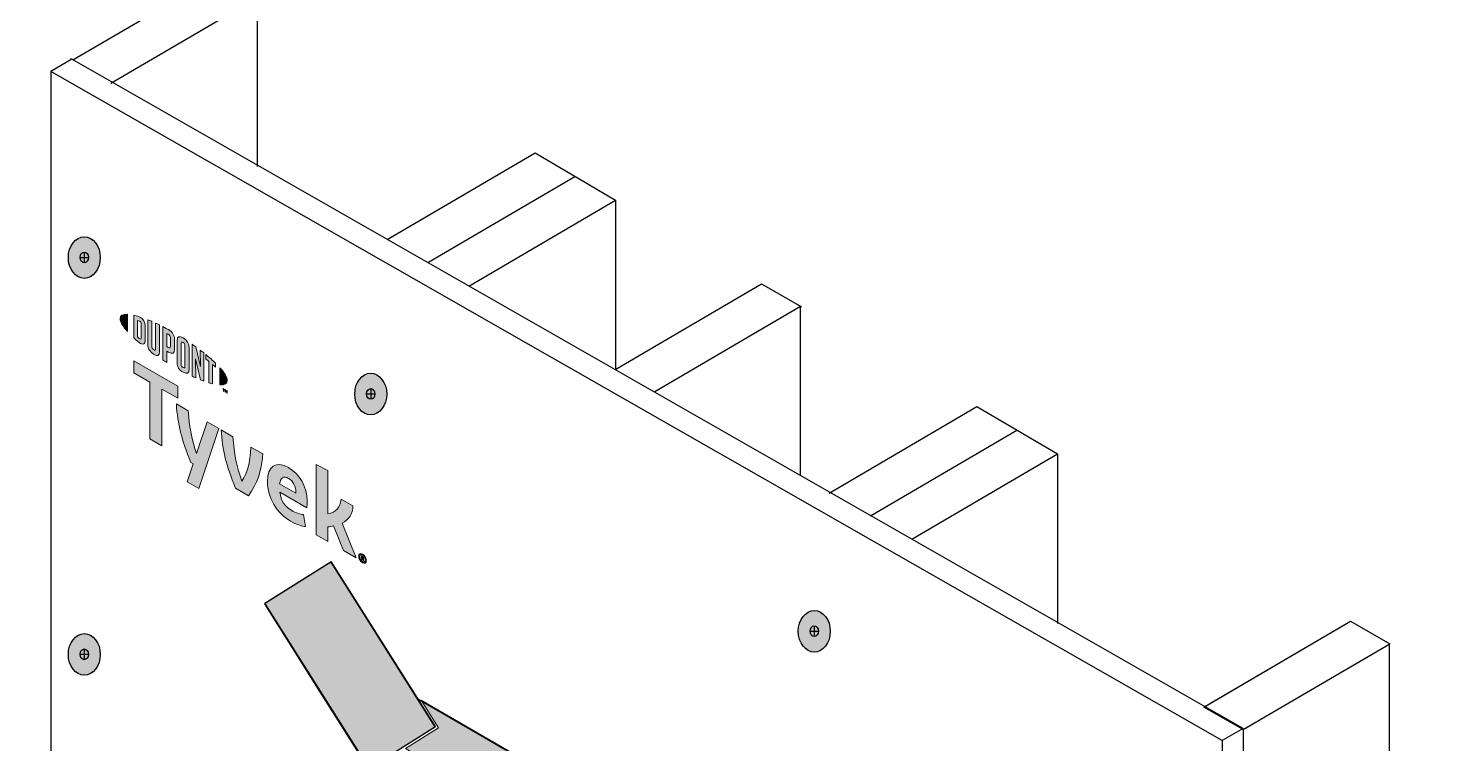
# Model space of a CAD drawing. Header units: inches. Extents: x -22 to 84, y -21 to 19.
# Drawn here: x 54.567 to 59.06, y 11.518 to 13.798 of the extents above; entities that cross this region are included whole.
import ezdxf

# ---------------------------------------------------------------- set-up
doc = ezdxf.new("R2010")
doc.units = ezdxf.units.IN
doc.header["$MEASUREMENT"] = 0
for name, color, linetype, lineweight in [('.ATI-HATCH', 7, 'Continuous', 0), ('G-ANNO-TTLB', 7, 'Continuous', 0), ('Layer 12', 7, 'Continuous', 0), ('TYVEK', 7, 'Continuous', 0), ('X-REF - TRACED', 7, 'Continuous', 0)]:
    doc.layers.add(name, color=color, linetype=linetype, lineweight=lineweight)

# ---------------------------------------------------------------- blocks, each defined once
blk = doc.blocks.new('Block_78')
at = {"layer": 'Layer 12', "color": 191, "lineweight": 25, "true_color": 0xbf7fff}
for points in [[(55.6403, 11.5673)], [(55.6403, 8.4157)]]:
    blk.add_lwpolyline(points, dxfattribs=at)
blk = doc.blocks.new('Block_238')
at = {"layer": 'X-REF - TRACED', "true_color": 0x848484, "transparency": 33554687}
h = blk.add_hatch(color=252, dxfattribs=at)
h.dxf.hatch_style = 2
edge = h.paths.add_edge_path()
edge.add_spline(control_points=[(54.8601, 12.8729), (54.8601, 12.8629), (54.8686, 12.8486), (54.8834, 12.832), (54.8834, 12.832), (54.8834, 12.8867), (54.8834, 12.8867), (54.8686, 12.8873), (54.8601, 12.8829), (54.8601, 12.8729)], knot_values=[0, 0, 0, 0, 1, 1, 1, 2, 2, 2, 3, 3, 3, 3], degree=3, periodic=0)
h = blk.add_hatch(color=252, dxfattribs=at)
h.dxf.hatch_style = 2
edge = h.paths.add_edge_path()
edge.add_spline(control_points=[(54.9279, 12.8114), (54.9279, 12.8072), (54.9257, 12.8071), (54.9231, 12.8086), (54.921, 12.8098), (54.9179, 12.8124), (54.9153, 12.8147), (54.9153, 12.8147), (54.9153, 12.8671), (54.9153, 12.8671), (54.9179, 12.8664), (54.921, 12.8654), (54.9231, 12.8642), (54.9257, 12.8627), (54.9279, 12.86), (54.9279, 12.8558), (54.9279, 12.8558), (54.9279, 12.8114), (54.9279, 12.8114)], knot_values=[0, 0, 0, 0, 1, 1, 1, 2, 2, 2, 3, 3, 3, 4, 4, 4, 5, 5, 5, 6, 6, 6, 6], degree=3, periodic=0)
edge = h.paths.add_edge_path()
edge.add_spline(control_points=[(54.9248, 12.8769), (54.9207, 12.8793), (54.9147, 12.8814), (54.9039, 12.8838), (54.9039, 12.8838), (54.9039, 12.8112), (54.9039, 12.8112), (54.9134, 12.8024), (54.9207, 12.7963), (54.9248, 12.7939), (54.9343, 12.7884), (54.9397, 12.792), (54.9397, 12.8027), (54.9397, 12.8027), (54.9397, 12.8509), (54.9397, 12.8509), (54.9397, 12.8616), (54.9343, 12.8714), (54.9248, 12.8769)], knot_values=[0, 0, 0, 0, 1, 1, 1, 2, 2, 2, 3, 3, 3, 4, 4, 4, 5, 5, 5, 6, 6, 6, 6], degree=3, periodic=0)
h = blk.add_hatch(color=252, dxfattribs=at)
h.dxf.hatch_style = 2
edge = h.paths.add_edge_path()
edge.add_spline(control_points=[(54.973, 12.7769), (54.973, 12.7727), (54.9717, 12.7708), (54.9671, 12.774), (54.9626, 12.7772), (54.9614, 12.7801), (54.9614, 12.7851), (54.9614, 12.7851), (54.9614, 12.8641), (54.9614, 12.8641), (54.9584, 12.8654), (54.9518, 12.8682), (54.9489, 12.8694), (54.9489, 12.8694), (54.9489, 12.7895), (54.9489, 12.7895), (54.9489, 12.7767), (54.9543, 12.7687), (54.9671, 12.7596), (54.9788, 12.7513), (54.986, 12.754), (54.986, 12.7681), (54.986, 12.7681), (54.986, 12.8525), (54.986, 12.8525), (54.9835, 12.8538), (54.9755, 12.8576), (54.973, 12.8588), (54.973, 12.8588), (54.973, 12.7769), (54.973, 12.7769)], knot_values=[0, 0, 0, 0, 1, 1, 1, 2, 2, 2, 3, 3, 3, 4, 4, 4, 5, 5, 5, 6, 6, 6, 7, 7, 7, 8, 8, 8, 9, 9, 9, 10, 10, 10, 10], degree=3, periodic=0)
h = blk.add_hatch(color=252, dxfattribs=at)
h.dxf.hatch_style = 2
edge = h.paths.add_edge_path()
edge.add_spline(control_points=[(55.0204, 12.7842), (55.0204, 12.7796), (55.019, 12.7781), (55.0138, 12.7811), (55.0138, 12.7811), (55.0092, 12.7837), (55.0092, 12.7837), (55.0092, 12.7837), (55.0092, 12.8257), (55.0092, 12.8257), (55.0112, 12.8246), (55.0123, 12.824), (55.0135, 12.8233), (55.0192, 12.82), (55.0204, 12.8169), (55.0204, 12.8122), (55.0204, 12.8122), (55.0204, 12.7842), (55.0204, 12.7842)], knot_values=[0, 0, 0, 0, 1, 1, 1, 2, 2, 2, 3, 3, 3, 4, 4, 4, 5, 5, 5, 6, 6, 6, 6], degree=3, periodic=0)
edge = h.paths.add_edge_path()
edge.add_spline(control_points=[(55.0143, 12.8377), (55.012, 12.839), (55.0038, 12.8435), (54.9962, 12.8474), (54.9962, 12.8474), (54.9962, 12.7411), (54.9962, 12.7411), (54.9987, 12.7394), (55.0055, 12.7351), (55.0092, 12.7329), (55.0092, 12.7329), (55.0092, 12.769), (55.0092, 12.769), (55.0092, 12.769), (55.0143, 12.766), (55.0143, 12.766), (55.0279, 12.7582), (55.0336, 12.7619), (55.0336, 12.7754), (55.0336, 12.7754), (55.0336, 12.8068), (55.0336, 12.8068), (55.0336, 12.82), (55.0272, 12.8303), (55.0143, 12.8377)], knot_values=[0, 0, 0, 0, 1, 1, 1, 2, 2, 2, 3, 3, 3, 4, 4, 4, 5, 5, 5, 6, 6, 6, 7, 7, 7, 8, 8, 8, 8], degree=3, periodic=0)
h = blk.add_hatch(color=252, dxfattribs=at)
h.dxf.hatch_style = 2
edge = h.paths.add_edge_path()
edge.add_spline(control_points=[(55.067, 12.7202), (55.067, 12.716), (55.0658, 12.7145), (55.0611, 12.717), (55.0564, 12.7196), (55.0551, 12.7227), (55.0551, 12.727), (55.0551, 12.727), (55.0551, 12.7933), (55.0551, 12.7933), (55.0551, 12.7977), (55.0564, 12.7993), (55.0611, 12.7964), (55.0658, 12.7936), (55.067, 12.7906), (55.067, 12.7864), (55.067, 12.7864), (55.067, 12.7202), (55.067, 12.7202)], knot_values=[0, 0, 0, 0, 1, 1, 1, 2, 2, 2, 3, 3, 3, 4, 4, 4, 5, 5, 5, 6, 6, 6, 6], degree=3, periodic=0)
edge = h.paths.add_edge_path()
edge.add_spline(control_points=[(55.0611, 12.8113), (55.0491, 12.8189), (55.0419, 12.817), (55.0419, 12.803), (55.0419, 12.803), (55.0419, 12.7334), (55.0419, 12.7334), (55.0419, 12.7186), (55.0484, 12.7088), (55.0611, 12.7021), (55.0736, 12.6955), (55.0801, 12.6972), (55.0801, 12.7129), (55.0801, 12.7129), (55.0801, 12.7793), (55.0801, 12.7793), (55.0801, 12.7942), (55.0742, 12.803), (55.0611, 12.8113)], knot_values=[0, 0, 0, 0, 1, 1, 1, 2, 2, 2, 3, 3, 3, 4, 4, 4, 5, 5, 5, 6, 6, 6, 6], degree=3, periodic=0)
h = blk.add_hatch(color=252, dxfattribs=at)
h.dxf.hatch_style = 2
edge = h.paths.add_edge_path()
edge.add_spline(control_points=[(55.1163, 12.7202), (55.1163, 12.7202), (55.1018, 12.7826), (55.1018, 12.7826), (55.0979, 12.7855), (55.0932, 12.7888), (55.0895, 12.7913), (55.0895, 12.7913), (55.0895, 12.6893), (55.0895, 12.6893), (55.0921, 12.6881), (55.0986, 12.6852), (55.102, 12.6837), (55.102, 12.6837), (55.101, 12.7444), (55.101, 12.7444), (55.101, 12.7444), (55.1163, 12.6778), (55.1163, 12.6778), (55.1195, 12.6765), (55.1243, 12.6747), (55.1274, 12.6736), (55.1274, 12.6736), (55.1274, 12.7633), (55.1274, 12.7633), (55.1242, 12.7659), (55.1182, 12.7704), (55.1154, 12.7726), (55.1154, 12.7726), (55.1163, 12.7202), (55.1163, 12.7202)], knot_values=[0, 0, 0, 0, 1, 1, 1, 2, 2, 2, 3, 3, 3, 4, 4, 4, 5, 5, 5, 6, 6, 6, 7, 7, 7, 8, 8, 8, 9, 9, 9, 10, 10, 10, 10], degree=3, periodic=0)
h = blk.add_hatch(color=252, dxfattribs=at)
h.dxf.hatch_style = 2
edge = h.paths.add_edge_path()
edge.add_spline(control_points=[(55.1339, 12.7439), (55.1371, 12.7413), (55.1403, 12.7388), (55.1434, 12.7362), (55.1434, 12.7362), (55.1434, 12.6684), (55.1434, 12.6684), (55.1462, 12.6675), (55.1515, 12.666), (55.155, 12.6652), (55.155, 12.6652), (55.155, 12.7263), (55.155, 12.7263), (55.1584, 12.7233), (55.1616, 12.7205), (55.1645, 12.7178), (55.1645, 12.7178), (55.1645, 12.7309), (55.1645, 12.7309), (55.1553, 12.7399), (55.1454, 12.7486), (55.1339, 12.758), (55.1339, 12.758), (55.1339, 12.7439), (55.1339, 12.7439)], knot_values=[0, 0, 0, 0, 1, 1, 1, 2, 2, 2, 3, 3, 3, 4, 4, 4, 5, 5, 5, 6, 6, 6, 7, 7, 7, 8, 8, 8, 8], degree=3, periodic=0)
h = blk.add_hatch(color=252, dxfattribs=at)
h.dxf.hatch_style = 2
edge = h.paths.add_edge_path()
edge.add_spline(control_points=[(55.2018, 12.6756), (55.2018, 12.6656), (55.1933, 12.6611), (55.1785, 12.6616), (55.1785, 12.6616), (55.1785, 12.7164), (55.1785, 12.7164), (55.1933, 12.6998), (55.2018, 12.6856), (55.2018, 12.6756)], knot_values=[0, 0, 0, 0, 1, 1, 1, 2, 2, 2, 3, 3, 3, 3], degree=3, periodic=0)
h = blk.add_hatch(color=252, dxfattribs=at)
h.dxf.hatch_style = 2
edge = h.paths.add_edge_path()
edge.add_spline(control_points=[(55.1949, 12.6467), (55.1949, 12.6467), (55.1963, 12.6458), (55.1963, 12.6458), (55.1963, 12.6458), (55.1984, 12.6409), (55.1984, 12.6409), (55.1984, 12.6409), (55.2005, 12.6434), (55.2005, 12.6434), (55.2005, 12.6434), (55.2018, 12.6427), (55.2018, 12.6427), (55.2018, 12.6427), (55.2018, 12.6348), (55.2018, 12.6348), (55.2018, 12.6348), (55.2006, 12.6355), (55.2006, 12.6355), (55.2006, 12.6355), (55.2006, 12.6411), (55.2006, 12.6411), (55.2006, 12.6411), (55.1984, 12.6386), (55.1984, 12.6386), (55.1984, 12.6386), (55.1983, 12.6386), (55.1983, 12.6386), (55.1983, 12.6386), (55.1962, 12.6436), (55.1962, 12.6436), (55.1962, 12.6436), (55.1962, 12.638), (55.1962, 12.638), (55.1962, 12.638), (55.1949, 12.6388), (55.1949, 12.6388), (55.1949, 12.6388), (55.1949, 12.6467), (55.1949, 12.6467)], knot_values=[0, 0, 0, 0, 1, 1, 1, 2, 2, 2, 3, 3, 3, 4, 4, 4, 5, 5, 5, 6, 6, 6, 7, 7, 7, 8, 8, 8, 9, 9, 9, 10, 10, 10, 11, 11, 11, 12, 12, 12, 13, 13, 13, 13], degree=3, periodic=0)
edge = h.paths.add_edge_path()
edge.add_spline(control_points=[(55.19, 12.6481), (55.19, 12.6481), (55.1879, 12.6493), (55.1879, 12.6493), (55.1879, 12.6493), (55.1879, 12.6507), (55.1879, 12.6507), (55.1879, 12.6507), (55.1934, 12.6475), (55.1934, 12.6475), (55.1934, 12.6475), (55.1934, 12.6461), (55.1934, 12.6461), (55.1934, 12.6461), (55.1913, 12.6473), (55.1913, 12.6473), (55.1913, 12.6473), (55.1913, 12.6408), (55.1913, 12.6408), (55.1913, 12.6408), (55.19, 12.6416), (55.19, 12.6416), (55.19, 12.6416), (55.19, 12.6481), (55.19, 12.6481)], knot_values=[0, 0, 0, 0, 1, 1, 1, 2, 2, 2, 3, 3, 3, 4, 4, 4, 5, 5, 5, 6, 6, 6, 7, 7, 7, 8, 8, 8, 8], degree=3, periodic=0)
at = {"layer": 'X-REF - TRACED'}
for points, knots in [([(54.8601, 12.8729), (54.8601, 12.8629), (54.8686, 12.8486), (54.8834, 12.832), (54.8834, 12.832), (54.8834, 12.8867), (54.8834, 12.8867), (54.8686, 12.8873), (54.8601, 12.8829), (54.8601, 12.8729)], [0, 0, 0, 0, 1, 1, 1, 2, 2, 2, 3, 3, 3, 3]), ([(54.9248, 12.8769), (54.9207, 12.8793), (54.9147, 12.8814), (54.9039, 12.8838), (54.9039, 12.8838), (54.9039, 12.8112), (54.9039, 12.8112), (54.9134, 12.8024), (54.9207, 12.7963), (54.9248, 12.7939), (54.9343, 12.7884), (54.9397, 12.792), (54.9397, 12.8027), (54.9397, 12.8027), (54.9397, 12.8509), (54.9397, 12.8509), (54.9397, 12.8616), (54.9343, 12.8714), (54.9248, 12.8769)], [0, 0, 0, 0, 1, 1, 1, 2, 2, 2, 3, 3, 3, 4, 4, 4, 5, 5, 5, 6, 6, 6, 6]), ([(54.9279, 12.8114), (54.9279, 12.8072), (54.9257, 12.8071), (54.9231, 12.8086), (54.921, 12.8098), (54.9179, 12.8124), (54.9153, 12.8147), (54.9153, 12.8147), (54.9153, 12.8671), (54.9153, 12.8671), (54.9179, 12.8664), (54.921, 12.8654), (54.9231, 12.8642), (54.9257, 12.8627), (54.9279, 12.86), (54.9279, 12.8558), (54.9279, 12.8558), (54.9279, 12.8114), (54.9279, 12.8114)], [0, 0, 0, 0, 1, 1, 1, 2, 2, 2, 3, 3, 3, 4, 4, 4, 5, 5, 5, 6, 6, 6, 6]), ([(54.973, 12.7769), (54.973, 12.7727), (54.9717, 12.7708), (54.9671, 12.774), (54.9626, 12.7772), (54.9614, 12.7801), (54.9614, 12.7851), (54.9614, 12.7851), (54.9614, 12.8641), (54.9614, 12.8641), (54.9584, 12.8654), (54.9518, 12.8682), (54.9489, 12.8694), (54.9489, 12.8694), (54.9489, 12.7895), (54.9489, 12.7895), (54.9489, 12.7767), (54.9543, 12.7687), (54.9671, 12.7596), (54.9788, 12.7513), (54.986, 12.754), (54.986, 12.7681), (54.986, 12.7681), (54.986, 12.8525), (54.986, 12.8525), (54.9835, 12.8538), (54.9755, 12.8576), (54.973, 12.8588), (54.973, 12.8588), (54.973, 12.7769), (54.973, 12.7769)], [0, 0, 0, 0, 1, 1, 1, 2, 2, 2, 3, 3, 3, 4, 4, 4, 5, 5, 5, 6, 6, 6, 7, 7, 7, 8, 8, 8, 9, 9, 9, 10, 10, 10, 10]), ([(55.0143, 12.8377), (55.012, 12.839), (55.0038, 12.8435), (54.9962, 12.8474), (54.9962, 12.8474), (54.9962, 12.7411), (54.9962, 12.7411), (54.9987, 12.7394), (55.0055, 12.7351), (55.0092, 12.7329), (55.0092, 12.7329), (55.0092, 12.769), (55.0092, 12.769), (55.0092, 12.769), (55.0143, 12.766), (55.0143, 12.766), (55.0279, 12.7582), (55.0336, 12.7619), (55.0336, 12.7754), (55.0336, 12.7754), (55.0336, 12.8068), (55.0336, 12.8068), (55.0336, 12.82), (55.0272, 12.8303), (55.0143, 12.8377)], [0, 0, 0, 0, 1, 1, 1, 2, 2, 2, 3, 3, 3, 4, 4, 4, 5, 5, 5, 6, 6, 6, 7, 7, 7, 8, 8, 8, 8]), ([(55.0204, 12.7842), (55.0204, 12.7796), (55.019, 12.7781), (55.0138, 12.7811), (55.0138, 12.7811), (55.0092, 12.7837), (55.0092, 12.7837), (55.0092, 12.7837), (55.0092, 12.8257), (55.0092, 12.8257), (55.0112, 12.8246), (55.0123, 12.824), (55.0135, 12.8233), (55.0192, 12.82), (55.0204, 12.8169), (55.0204, 12.8122), (55.0204, 12.8122), (55.0204, 12.7842), (55.0204, 12.7842)], [0, 0, 0, 0, 1, 1, 1, 2, 2, 2, 3, 3, 3, 4, 4, 4, 5, 5, 5, 6, 6, 6, 6]), ([(55.0611, 12.8113), (55.0491, 12.8189), (55.0419, 12.817), (55.0419, 12.803), (55.0419, 12.803), (55.0419, 12.7334), (55.0419, 12.7334), (55.0419, 12.7186), (55.0484, 12.7088), (55.0611, 12.7021), (55.0736, 12.6955), (55.0801, 12.6972), (55.0801, 12.7129), (55.0801, 12.7129), (55.0801, 12.7793), (55.0801, 12.7793), (55.0801, 12.7942), (55.0742, 12.803), (55.0611, 12.8113)], [0, 0, 0, 0, 1, 1, 1, 2, 2, 2, 3, 3, 3, 4, 4, 4, 5, 5, 5, 6, 6, 6, 6]), ([(55.067, 12.7202), (55.067, 12.716), (55.0658, 12.7145), (55.0611, 12.717), (55.0564, 12.7196), (55.0551, 12.7227), (55.0551, 12.727), (55.0551, 12.727), (55.0551, 12.7933), (55.0551, 12.7933), (55.0551, 12.7977), (55.0564, 12.7993), (55.0611, 12.7964), (55.0658, 12.7936), (55.067, 12.7906), (55.067, 12.7864), (55.067, 12.7864), (55.067, 12.7202), (55.067, 12.7202)], [0, 0, 0, 0, 1, 1, 1, 2, 2, 2, 3, 3, 3, 4, 4, 4, 5, 5, 5, 6, 6, 6, 6]), ([(55.1163, 12.7202), (55.1163, 12.7202), (55.1018, 12.7826), (55.1018, 12.7826), (55.0979, 12.7855), (55.0932, 12.7888), (55.0895, 12.7913), (55.0895, 12.7913), (55.0895, 12.6893), (55.0895, 12.6893), (55.0921, 12.6881), (55.0986, 12.6852), (55.102, 12.6837), (55.102, 12.6837), (55.101, 12.7444), (55.101, 12.7444), (55.101, 12.7444), (55.1163, 12.6778), (55.1163, 12.6778), (55.1195, 12.6765), (55.1243, 12.6747), (55.1274, 12.6736), (55.1274, 12.6736), (55.1274, 12.7633), (55.1274, 12.7633), (55.1242, 12.7659), (55.1182, 12.7704), (55.1154, 12.7726), (55.1154, 12.7726), (55.1163, 12.7202), (55.1163, 12.7202)], [0, 0, 0, 0, 1, 1, 1, 2, 2, 2, 3, 3, 3, 4, 4, 4, 5, 5, 5, 6, 6, 6, 7, 7, 7, 8, 8, 8, 9, 9, 9, 10, 10, 10, 10]), ([(55.1339, 12.7439), (55.1371, 12.7413), (55.1403, 12.7388), (55.1434, 12.7362), (55.1434, 12.7362), (55.1434, 12.6684), (55.1434, 12.6684), (55.1462, 12.6675), (55.1515, 12.666), (55.155, 12.6652), (55.155, 12.6652), (55.155, 12.7263), (55.155, 12.7263), (55.1584, 12.7233), (55.1616, 12.7205), (55.1645, 12.7178), (55.1645, 12.7178), (55.1645, 12.7309), (55.1645, 12.7309), (55.1553, 12.7399), (55.1454, 12.7486), (55.1339, 12.758), (55.1339, 12.758), (55.1339, 12.7439), (55.1339, 12.7439)], [0, 0, 0, 0, 1, 1, 1, 2, 2, 2, 3, 3, 3, 4, 4, 4, 5, 5, 5, 6, 6, 6, 7, 7, 7, 8, 8, 8, 8]), ([(55.2018, 12.6756), (55.2018, 12.6656), (55.1933, 12.6611), (55.1785, 12.6616), (55.1785, 12.6616), (55.1785, 12.7164), (55.1785, 12.7164), (55.1933, 12.6998), (55.2018, 12.6856), (55.2018, 12.6756)], [0, 0, 0, 0, 1, 1, 1, 2, 2, 2, 3, 3, 3, 3]), ([(55.19, 12.6481), (55.19, 12.6481), (55.1879, 12.6493), (55.1879, 12.6493), (55.1879, 12.6493), (55.1879, 12.6507), (55.1879, 12.6507), (55.1879, 12.6507), (55.1934, 12.6475), (55.1934, 12.6475), (55.1934, 12.6475), (55.1934, 12.6461), (55.1934, 12.6461), (55.1934, 12.6461), (55.1913, 12.6473), (55.1913, 12.6473), (55.1913, 12.6473), (55.1913, 12.6408), (55.1913, 12.6408), (55.1913, 12.6408), (55.19, 12.6416), (55.19, 12.6416), (55.19, 12.6416), (55.19, 12.6481), (55.19, 12.6481)], [0, 0, 0, 0, 1, 1, 1, 2, 2, 2, 3, 3, 3, 4, 4, 4, 5, 5, 5, 6, 6, 6, 7, 7, 7, 8, 8, 8, 8]), ([(55.1949, 12.6467), (55.1949, 12.6467), (55.1963, 12.6458), (55.1963, 12.6458), (55.1963, 12.6458), (55.1984, 12.6409), (55.1984, 12.6409), (55.1984, 12.6409), (55.2005, 12.6434), (55.2005, 12.6434), (55.2005, 12.6434), (55.2018, 12.6427), (55.2018, 12.6427), (55.2018, 12.6427), (55.2018, 12.6348), (55.2018, 12.6348), (55.2018, 12.6348), (55.2006, 12.6355), (55.2006, 12.6355), (55.2006, 12.6355), (55.2006, 12.6411), (55.2006, 12.6411), (55.2006, 12.6411), (55.1984, 12.6386), (55.1984, 12.6386), (55.1984, 12.6386), (55.1983, 12.6386), (55.1983, 12.6386), (55.1983, 12.6386), (55.1962, 12.6436), (55.1962, 12.6436), (55.1962, 12.6436), (55.1962, 12.638), (55.1962, 12.638), (55.1962, 12.638), (55.1949, 12.6388), (55.1949, 12.6388), (55.1949, 12.6388), (55.1949, 12.6467), (55.1949, 12.6467)], [0, 0, 0, 0, 1, 1, 1, 2, 2, 2, 3, 3, 3, 4, 4, 4, 5, 5, 5, 6, 6, 6, 7, 7, 7, 8, 8, 8, 9, 9, 9, 10, 10, 10, 11, 11, 11, 12, 12, 12, 13, 13, 13, 13])]:
    blk.add_open_spline(points, degree=3, knots=knots, dxfattribs=at)
blk = doc.blocks.new('Block_242')
at = {"layer": 'X-REF - TRACED', "true_color": 0x848484, "transparency": 33554687}
h = blk.add_hatch(color=252, dxfattribs=at)
h.dxf.hatch_style = 2
h.paths.add_polyline_path([(55.0442, 12.6572), (54.9039, 12.7382), (54.9039, 12.7001), (54.9546, 12.6708), (54.9546, 12.4903), (54.9935, 12.4678), (54.9935, 12.6483), (55.0442, 12.6191)])
h = blk.add_hatch(color=252, dxfattribs=at)
h.dxf.hatch_style = 2
edge = h.paths.add_edge_path()
edge.add_spline(control_points=[(55.2774, 12.4635), (55.2749, 12.4115), (55.2646, 12.3813), (55.2485, 12.3553), (55.233, 12.3995), (55.2229, 12.4416), (55.2199, 12.4967), (55.2199, 12.4967), (55.1821, 12.5186), (55.1821, 12.5186), (55.1861, 12.4534), (55.1984, 12.4061), (55.2278, 12.3326), (55.2278, 12.3326), (55.2695, 12.3085), (55.2695, 12.3085), (55.2978, 12.3487), (55.3095, 12.3822), (55.315, 12.4418), (55.315, 12.4418), (55.2774, 12.4635), (55.2774, 12.4635)], knot_values=[0, 0, 0, 0, 1, 1, 1, 2, 2, 2, 3, 3, 3, 4, 4, 4, 5, 5, 5, 6, 6, 6, 7, 7, 7, 7], degree=3, periodic=0)
h = blk.add_hatch(color=252, dxfattribs=at)
h.dxf.hatch_style = 2
edge = h.paths.add_edge_path()
edge.add_spline(control_points=[(55.3686, 12.3462), (55.3686, 12.3462), (55.4204, 12.3163), (55.4204, 12.3163), (55.4204, 12.3163), (55.4204, 12.3201), (55.4204, 12.3201), (55.4204, 12.3375), (55.4122, 12.3551), (55.3972, 12.3637), (55.3814, 12.3728), (55.3711, 12.366), (55.3686, 12.3462)], knot_values=[0, 0, 0, 0, 1, 1, 1, 2, 2, 2, 3, 3, 3, 4, 4, 4, 4], degree=3, periodic=0)
edge = h.paths.add_edge_path()
edge.add_spline(control_points=[(55.4512, 12.2105), (55.4392, 12.2111), (55.4215, 12.217), (55.4035, 12.2274), (55.3597, 12.2527), (55.3297, 12.3019), (55.3297, 12.3537), (55.3297, 12.4033), (55.3572, 12.4212), (55.3972, 12.3981), (55.4329, 12.3775), (55.4564, 12.3349), (55.4564, 12.293), (55.4564, 12.2837), (55.4558, 12.2759), (55.4553, 12.2699), (55.4553, 12.2699), (55.3692, 12.3196), (55.3692, 12.3196), (55.3727, 12.2926), (55.3855, 12.274), (55.4073, 12.2614), (55.4207, 12.2537), (55.4335, 12.2497), (55.4452, 12.2486), (55.4452, 12.2486), (55.4512, 12.2105), (55.4512, 12.2105)], knot_values=[0, 0, 0, 0, 1, 1, 1, 2, 2, 2, 3, 3, 3, 4, 4, 4, 5, 5, 5, 6, 6, 6, 7, 7, 7, 8, 8, 8, 9, 9, 9, 9], degree=3, periodic=0)
h = blk.add_hatch(color=252, dxfattribs=at)
h.dxf.hatch_style = 2
edge = h.paths.add_edge_path()
edge.add_spline(control_points=[(55.5678, 12.2215), (55.5678, 12.2215), (55.613, 12.1102), (55.613, 12.1102), (55.613, 12.1102), (55.5721, 12.1338), (55.5721, 12.1338), (55.5721, 12.1338), (55.5408, 12.2128), (55.5408, 12.2128), (55.5351, 12.2114), (55.5291, 12.2101), (55.5226, 12.2092), (55.5226, 12.2092), (55.5226, 12.1624), (55.5226, 12.1624), (55.5226, 12.1624), (55.485, 12.1841), (55.485, 12.1841), (55.485, 12.1841), (55.485, 12.408), (55.485, 12.408), (55.485, 12.408), (55.5226, 12.3885), (55.5226, 12.3885), (55.5226, 12.3885), (55.5226, 12.2508), (55.5226, 12.2508), (55.5482, 12.255), (55.5607, 12.2697), (55.5651, 12.2974), (55.5651, 12.2974), (55.6024, 12.2759), (55.6024, 12.2759), (55.6016, 12.2495), (55.5896, 12.2324), (55.5678, 12.2215)], knot_values=[0, 0, 0, 0, 1, 1, 1, 2, 2, 2, 3, 3, 3, 4, 4, 4, 5, 5, 5, 6, 6, 6, 7, 7, 7, 8, 8, 8, 9, 9, 9, 10, 10, 10, 11, 11, 11, 12, 12, 12, 12], degree=3, periodic=0)
at = {"layer": 'X-REF - TRACED'}
blk.add_lwpolyline([(55.0442, 12.6572), (54.9039, 12.7382), (54.9039, 12.7001), (54.9546, 12.6708), (54.9546, 12.4903), (54.9935, 12.4678), (54.9935, 12.6483), (55.0442, 12.6191)], close=True, dxfattribs=at)
for points, knots in [([(55.2774, 12.4635), (55.2749, 12.4115), (55.2646, 12.3813), (55.2485, 12.3553), (55.233, 12.3995), (55.2229, 12.4416), (55.2199, 12.4967), (55.2199, 12.4967), (55.1821, 12.5186), (55.1821, 12.5186), (55.1861, 12.4534), (55.1984, 12.4061), (55.2278, 12.3326), (55.2278, 12.3326), (55.2695, 12.3085), (55.2695, 12.3085), (55.2978, 12.3487), (55.3095, 12.3822), (55.315, 12.4418), (55.315, 12.4418), (55.2774, 12.4635), (55.2774, 12.4635)], [0, 0, 0, 0, 1, 1, 1, 2, 2, 2, 3, 3, 3, 4, 4, 4, 5, 5, 5, 6, 6, 6, 7, 7, 7, 7]), ([(55.4512, 12.2105), (55.4392, 12.2111), (55.4215, 12.217), (55.4035, 12.2274), (55.3597, 12.2527), (55.3297, 12.3019), (55.3297, 12.3537), (55.3297, 12.4033), (55.3572, 12.4212), (55.3972, 12.3981), (55.4329, 12.3775), (55.4564, 12.3349), (55.4564, 12.293), (55.4564, 12.2837), (55.4558, 12.2759), (55.4553, 12.2699), (55.4553, 12.2699), (55.3692, 12.3196), (55.3692, 12.3196), (55.3727, 12.2926), (55.3855, 12.274), (55.4073, 12.2614), (55.4207, 12.2537), (55.4335, 12.2497), (55.4452, 12.2486), (55.4452, 12.2486), (55.4512, 12.2105), (55.4512, 12.2105)], [0, 0, 0, 0, 1, 1, 1, 2, 2, 2, 3, 3, 3, 4, 4, 4, 5, 5, 5, 6, 6, 6, 7, 7, 7, 8, 8, 8, 9, 9, 9, 9]), ([(55.5678, 12.2215), (55.5678, 12.2215), (55.613, 12.1102), (55.613, 12.1102), (55.613, 12.1102), (55.5721, 12.1338), (55.5721, 12.1338), (55.5721, 12.1338), (55.5408, 12.2128), (55.5408, 12.2128), (55.5351, 12.2114), (55.5291, 12.2101), (55.5226, 12.2092), (55.5226, 12.2092), (55.5226, 12.1624), (55.5226, 12.1624), (55.5226, 12.1624), (55.485, 12.1841), (55.485, 12.1841), (55.485, 12.1841), (55.485, 12.408), (55.485, 12.408), (55.485, 12.408), (55.5226, 12.3885), (55.5226, 12.3885), (55.5226, 12.3885), (55.5226, 12.2508), (55.5226, 12.2508), (55.5482, 12.255), (55.5607, 12.2697), (55.5651, 12.2974), (55.5651, 12.2974), (55.6024, 12.2759), (55.6024, 12.2759), (55.6016, 12.2495), (55.5896, 12.2324), (55.5678, 12.2215)], [0, 0, 0, 0, 1, 1, 1, 2, 2, 2, 3, 3, 3, 4, 4, 4, 5, 5, 5, 6, 6, 6, 7, 7, 7, 8, 8, 8, 9, 9, 9, 10, 10, 10, 11, 11, 11, 12, 12, 12, 12]), ([(55.3686, 12.3462), (55.3686, 12.3462), (55.4204, 12.3163), (55.4204, 12.3163), (55.4204, 12.3163), (55.4204, 12.3201), (55.4204, 12.3201), (55.4204, 12.3375), (55.4122, 12.3551), (55.3972, 12.3637), (55.3814, 12.3728), (55.3711, 12.366), (55.3686, 12.3462)], [0, 0, 0, 0, 1, 1, 1, 2, 2, 2, 3, 3, 3, 4, 4, 4, 4])]:
    blk.add_open_spline(points, degree=3, knots=knots, dxfattribs=at)
blk = doc.blocks.new('Block_241')
at = {"layer": 'X-REF - TRACED', "true_color": 0x848484, "transparency": 33554687}
h = blk.add_hatch(color=252, dxfattribs=at)
h.dxf.hatch_style = 2
edge = h.paths.add_edge_path()
edge.add_spline(control_points=[(55.1378, 12.5441), (55.1378, 12.5441), (55.104, 12.4435), (55.104, 12.4435), (55.0897, 12.4856), (55.0804, 12.5263), (55.0775, 12.5789), (55.0775, 12.5789), (55.0396, 12.6008), (55.0396, 12.6008), (55.0437, 12.5357), (55.056, 12.4883), (55.0854, 12.4148), (55.0854, 12.4148), (55.093, 12.4104), (55.093, 12.4104), (55.093, 12.4104), (55.0737, 12.3529), (55.0737, 12.3529), (55.0737, 12.3529), (55.1113, 12.3312), (55.1113, 12.3312), (55.1113, 12.3312), (55.1754, 12.5224), (55.1754, 12.5224), (55.1754, 12.5224), (55.1378, 12.5441), (55.1378, 12.5441)], knot_values=[0, 0, 0, 0, 1, 1, 1, 2, 2, 2, 3, 3, 3, 4, 4, 4, 5, 5, 5, 6, 6, 6, 7, 7, 7, 8, 8, 8, 9, 9, 9, 9], degree=3, periodic=0)
at = {"layer": 'X-REF - TRACED'}
blk.add_open_spline([(55.1378, 12.5441), (55.1378, 12.5441), (55.104, 12.4435), (55.104, 12.4435), (55.0897, 12.4856), (55.0804, 12.5263), (55.0775, 12.5789), (55.0775, 12.5789), (55.0396, 12.6008), (55.0396, 12.6008), (55.0437, 12.5357), (55.056, 12.4883), (55.0854, 12.4148), (55.0854, 12.4148), (55.093, 12.4104), (55.093, 12.4104), (55.093, 12.4104), (55.0737, 12.3529), (55.0737, 12.3529), (55.0737, 12.3529), (55.1113, 12.3312), (55.1113, 12.3312), (55.1113, 12.3312), (55.1754, 12.5224), (55.1754, 12.5224), (55.1754, 12.5224), (55.1378, 12.5441), (55.1378, 12.5441)], degree=3, knots=[0, 0, 0, 0, 1, 1, 1, 2, 2, 2, 3, 3, 3, 4, 4, 4, 5, 5, 5, 6, 6, 6, 7, 7, 7, 8, 8, 8, 9, 9, 9, 9], dxfattribs=at)
blk.add_blockref('Block_242', (0, 0), dxfattribs=at)
blk = doc.blocks.new('Block_243')
at = {"layer": 'X-REF - TRACED', "true_color": 0x848484, "transparency": 33554687}
h = blk.add_hatch(color=252, dxfattribs=at)
h.dxf.hatch_style = 2
edge = h.paths.add_edge_path()
edge.add_spline(control_points=[(55.631, 12.1145), (55.631, 12.1145), (55.631, 12.1104), (55.631, 12.1104), (55.631, 12.1104), (55.6326, 12.1095), (55.6326, 12.1095), (55.6341, 12.1086), (55.6349, 12.1086), (55.6349, 12.1102), (55.6349, 12.1117), (55.6341, 12.1127), (55.6326, 12.1136), (55.6326, 12.1136), (55.631, 12.1145), (55.631, 12.1145)], knot_values=[0, 0, 0, 0, 1, 1, 1, 2, 2, 2, 3, 3, 3, 4, 4, 4, 5, 5, 5, 5], degree=3, periodic=0)
edge = h.paths.add_edge_path()
edge.add_spline(control_points=[(55.6284, 12.1186), (55.6284, 12.1186), (55.6326, 12.1162), (55.6326, 12.1162), (55.6359, 12.1143), (55.6375, 12.1116), (55.6375, 12.1087), (55.6375, 12.1067), (55.6367, 12.1058), (55.6351, 12.106), (55.6359, 12.1037), (55.637, 12.1014), (55.6383, 12.0987), (55.6383, 12.0987), (55.6352, 12.1006), (55.6352, 12.1006), (55.634, 12.1029), (55.6331, 12.105), (55.6324, 12.107), (55.6324, 12.107), (55.631, 12.1079), (55.631, 12.1079), (55.631, 12.1079), (55.631, 12.103), (55.631, 12.103), (55.631, 12.103), (55.6284, 12.1045), (55.6284, 12.1045), (55.6284, 12.1045), (55.6284, 12.1186), (55.6284, 12.1186)], knot_values=[0, 0, 0, 0, 1, 1, 1, 2, 2, 2, 3, 3, 3, 4, 4, 4, 5, 5, 5, 6, 6, 6, 7, 7, 7, 8, 8, 8, 9, 9, 9, 10, 10, 10, 10], degree=3, periodic=0)
edge = h.paths.add_edge_path()
edge.add_spline(control_points=[(55.6327, 12.1197), (55.6268, 12.1232), (55.6234, 12.1212), (55.6234, 12.1141), (55.6234, 12.1071), (55.6268, 12.1012), (55.6327, 12.0978), (55.6386, 12.0944), (55.6421, 12.0963), (55.6421, 12.1034), (55.6421, 12.1104), (55.6386, 12.1163), (55.6327, 12.1197)], knot_values=[0, 0, 0, 0, 1, 1, 1, 2, 2, 2, 3, 3, 3, 4, 4, 4, 4], degree=3, periodic=0)
edge = h.paths.add_edge_path()
edge.add_spline(control_points=[(55.6327, 12.1226), (55.64, 12.1183), (55.6449, 12.1102), (55.6449, 12.1018), (55.6449, 12.0933), (55.64, 12.0909), (55.6327, 12.095), (55.6253, 12.0993), (55.6206, 12.1074), (55.6206, 12.1158), (55.6206, 12.1242), (55.6254, 12.1268), (55.6327, 12.1226)], knot_values=[0, 0, 0, 0, 1, 1, 1, 2, 2, 2, 3, 3, 3, 4, 4, 4, 4], degree=3, periodic=0)
at = {"layer": 'X-REF - TRACED'}
for points, knots in [([(55.6327, 12.1226), (55.64, 12.1183), (55.6449, 12.1102), (55.6449, 12.1018), (55.6449, 12.0933), (55.64, 12.0909), (55.6327, 12.095), (55.6253, 12.0993), (55.6206, 12.1074), (55.6206, 12.1158), (55.6206, 12.1242), (55.6254, 12.1268), (55.6327, 12.1226)], [0, 0, 0, 0, 1, 1, 1, 2, 2, 2, 3, 3, 3, 4, 4, 4, 4]), ([(55.6327, 12.1197), (55.6268, 12.1232), (55.6234, 12.1212), (55.6234, 12.1141), (55.6234, 12.1071), (55.6268, 12.1012), (55.6327, 12.0978), (55.6386, 12.0944), (55.6421, 12.0963), (55.6421, 12.1034), (55.6421, 12.1104), (55.6386, 12.1163), (55.6327, 12.1197)], [0, 0, 0, 0, 1, 1, 1, 2, 2, 2, 3, 3, 3, 4, 4, 4, 4]), ([(55.6284, 12.1186), (55.6284, 12.1186), (55.6326, 12.1162), (55.6326, 12.1162), (55.6359, 12.1143), (55.6375, 12.1116), (55.6375, 12.1087), (55.6375, 12.1067), (55.6367, 12.1058), (55.6351, 12.106), (55.6359, 12.1037), (55.637, 12.1014), (55.6383, 12.0987), (55.6383, 12.0987), (55.6352, 12.1006), (55.6352, 12.1006), (55.634, 12.1029), (55.6331, 12.105), (55.6324, 12.107), (55.6324, 12.107), (55.631, 12.1079), (55.631, 12.1079), (55.631, 12.1079), (55.631, 12.103), (55.631, 12.103), (55.631, 12.103), (55.6284, 12.1045), (55.6284, 12.1045), (55.6284, 12.1045), (55.6284, 12.1186), (55.6284, 12.1186)], [0, 0, 0, 0, 1, 1, 1, 2, 2, 2, 3, 3, 3, 4, 4, 4, 5, 5, 5, 6, 6, 6, 7, 7, 7, 8, 8, 8, 9, 9, 9, 10, 10, 10, 10]), ([(55.631, 12.1145), (55.631, 12.1145), (55.631, 12.1104), (55.631, 12.1104), (55.631, 12.1104), (55.6326, 12.1095), (55.6326, 12.1095), (55.6341, 12.1086), (55.6349, 12.1086), (55.6349, 12.1102), (55.6349, 12.1117), (55.6341, 12.1127), (55.6326, 12.1136), (55.6326, 12.1136), (55.631, 12.1145), (55.631, 12.1145)], [0, 0, 0, 0, 1, 1, 1, 2, 2, 2, 3, 3, 3, 4, 4, 4, 5, 5, 5, 5])]:
    blk.add_open_spline(points, degree=3, knots=knots, dxfattribs=at)
blk = doc.blocks.new('Block_240')
at = {"layer": 'X-REF - TRACED'}
for name in ['Block_241', 'Block_243']:
    blk.add_blockref(name, (0, 0), dxfattribs=at)
blk = doc.blocks.new('Block_239')
at = {"layer": 'X-REF - TRACED'}
blk.add_blockref('Block_240', (0, 0), dxfattribs=at)
blk = doc.blocks.new('Block_237')
at = {"layer": 'X-REF - TRACED'}
for name in ['Block_238', 'Block_239']:
    blk.add_blockref(name, (0, 0), dxfattribs=at)

msp = doc.modelspace()

# ---------------------------------------------------------------- hatches: boundary and pattern name
at = {"layer": '.ATI-HATCH', "true_color": 0xcc667f, "transparency": 33554687}
h = msp.add_hatch(color=243, dxfattribs=at)
edge = h.paths.add_edge_path()
edge.add_spline(control_points=[(55.6975, 11.8345), (55.6975, 11.8345), (55.5314, 12.0972), (55.5314, 12.0972), (55.5314, 12.0972), (55.3201, 11.9638), (55.3201, 11.9638), (55.3201, 11.9638), (55.5021, 11.6757), (55.5021, 11.6757), (55.5021, 11.6757), (55.6522, 11.4381), (55.6522, 11.4381), (55.6522, 11.4381), (55.8635, 11.5717), (55.8635, 11.5717), (55.8635, 11.5717), (55.6975, 11.8345), (55.6975, 11.8345)], knot_values=[0, 0, 0, 0, 1, 1, 1, 2, 2, 2, 3, 3, 3, 4, 4, 4, 5, 5, 5, 6, 6, 6, 6], degree=3, periodic=0)
at = {"layer": '.ATI-HATCH', "true_color": 0xcc667f, "transparency": 33554483}
h = msp.add_hatch(color=243, dxfattribs=at)
edge = h.paths.add_edge_path()
edge.add_spline(control_points=[(56.7983, 10.9064), (56.7983, 10.9064), (57.1283, 10.7172), (57.1283, 10.7172), (57.1283, 10.7172), (57.0962, 10.8353), (57.0962, 10.8353), (57.0962, 10.8353), (57.1927, 10.8615), (57.1927, 10.8615), (57.1927, 10.8615), (55.8196, 11.6574), (55.8196, 11.6574), (55.8196, 11.6574), (55.8751, 11.5695), (55.8751, 11.5695), (55.8751, 11.5695), (55.7695, 11.5028), (55.7695, 11.5028), (55.7695, 11.5028), (56.7983, 10.9064), (56.7983, 10.9064)], knot_values=[0, 0, 0, 0, 1, 1, 1, 2, 2, 2, 3, 3, 3, 4, 4, 4, 5, 5, 5, 6, 6, 6, 7, 7, 7, 7], degree=3, periodic=0)
edge.add_line((56.7983, 10.9064), (56.7983, 10.9064))
at = {"layer": 'G-ANNO-TTLB', "true_color": 0xff00ff, "transparency": 33554687}
h = msp.add_hatch(color=6, dxfattribs=at)
edge = h.paths.add_edge_path()
edge.add_spline(control_points=[(71.2893, -15.0744), (71.2893, -15.0744), (30.6016, -15.0744), (30.6016, -15.0744), (30.6016, -15.0744), (30.6016, 19.0506), (30.6016, 19.0506), (30.6016, 19.0506), (71.2893, 19.0506), (71.2893, 19.0506), (71.2893, 19.0506), (71.2893, -15.0744), (71.2893, -15.0744)], knot_values=[0, 0, 0, 0, 1, 1, 1, 2, 2, 2, 3, 3, 3, 4, 4, 4, 4], degree=3, periodic=0)
edge = h.paths.add_edge_path()
edge.add_spline(control_points=[(30.7266, 18.9256), (30.7266, 18.9256), (30.7266, -14.9494), (30.7266, -14.9494), (30.7266, -14.9494), (71.1643, -14.9494), (71.1643, -14.9494), (71.1643, -14.9494), (71.1643, 18.9256), (71.1643, 18.9256), (71.1643, 18.9256), (30.7266, 18.9256), (30.7266, 18.9256)], knot_values=[0, 0, 0, 0, 1, 1, 1, 2, 2, 2, 3, 3, 3, 4, 4, 4, 4], degree=3, periodic=0)
edge.add_line((30.7266, 18.9256), (30.7266, 18.9256))
at = {"layer": 'TYVEK', "true_color": 0x003b71, "transparency": 33554687}
h = msp.add_hatch(color=156, dxfattribs=at)
h.dxf.hatch_style = 2
edge = h.paths.add_edge_path()
edge.add_ellipse((54.7462, 13.0674), major_axis=(0, 0.0664), ratio=0.766948, start_angle=0, end_angle=360)
h = msp.add_hatch(color=156, dxfattribs=at)
h.dxf.hatch_style = 2
edge = h.paths.add_edge_path()
edge.add_ellipse((55.6589, 12.6324), major_axis=(0, 0.0664), ratio=0.766948, start_angle=0, end_angle=360)
h = msp.add_hatch(color=156, dxfattribs=at)
h.dxf.hatch_style = 2
edge = h.paths.add_edge_path()
edge.add_ellipse((57.0727, 11.8766), major_axis=(0, 0.0664), ratio=0.766948, start_angle=0, end_angle=360)
h = msp.add_hatch(color=156, dxfattribs=at)
h.dxf.hatch_style = 2
edge = h.paths.add_edge_path()
edge.add_ellipse((54.7462, 11.8029), major_axis=(0, 0.0664), ratio=0.766948, start_angle=0, end_angle=360)

# ---------------------------------------------------------------- linework, layer by layer
at = {"layer": '.ATI-HATCH'}
for points, knots in [([(55.6975, 11.8345), (55.6975, 11.8345), (55.5314, 12.0972), (55.5314, 12.0972), (55.5314, 12.0972), (55.3201, 11.9638), (55.3201, 11.9638), (55.3201, 11.9638), (55.5021, 11.6757), (55.5021, 11.6757), (55.5021, 11.6757), (55.6522, 11.4381), (55.6522, 11.4381), (55.6522, 11.4381), (55.8635, 11.5717), (55.8635, 11.5717), (55.8635, 11.5717), (55.6975, 11.8345), (55.6975, 11.8345)], [0, 0, 0, 0, 1, 1, 1, 2, 2, 2, 3, 3, 3, 4, 4, 4, 5, 5, 5, 6, 6, 6, 6]), ([(56.7983, 10.9064), (56.7983, 10.9064), (57.1283, 10.7172), (57.1283, 10.7172), (57.1283, 10.7172), (57.0962, 10.8353), (57.0962, 10.8353), (57.0962, 10.8353), (57.1927, 10.8615), (57.1927, 10.8615), (57.1927, 10.8615), (55.8196, 11.6574), (55.8196, 11.6574), (55.8196, 11.6574), (55.8751, 11.5695), (55.8751, 11.5695), (55.8751, 11.5695), (55.7695, 11.5028), (55.7695, 11.5028), (55.7695, 11.5028), (56.7983, 10.9064), (56.7983, 10.9064)], [0, 0, 0, 0, 1, 1, 1, 2, 2, 2, 3, 3, 3, 4, 4, 4, 5, 5, 5, 6, 6, 6, 7, 7, 7, 7])]:
    msp.add_open_spline(points, degree=3, knots=knots, dxfattribs=at)
at = {"layer": 'G-ANNO-TTLB'}
for points in [[(71.2893, -15.0744), (71.2893, -15.0744), (30.6016, -15.0744), (30.6016, -15.0744), (30.6016, -15.0744), (30.6016, 19.0506), (30.6016, 19.0506), (30.6016, 19.0506), (71.2893, 19.0506), (71.2893, 19.0506), (71.2893, 19.0506), (71.2893, -15.0744), (71.2893, -15.0744)], [(30.7266, 18.9256), (30.7266, 18.9256), (30.7266, -14.9494), (30.7266, -14.9494), (30.7266, -14.9494), (71.1643, -14.9494), (71.1643, -14.9494), (71.1643, -14.9494), (71.1643, 18.9256), (71.1643, 18.9256), (71.1643, 18.9256), (30.7266, 18.9256), (30.7266, 18.9256)]]:
    msp.add_open_spline(points, degree=3, knots=[0, 0, 0, 0, 1, 1, 1, 2, 2, 2, 3, 3, 3, 4, 4, 4, 4], dxfattribs=at)
at = {"layer": 'TYVEK', "color": 165, "lineweight": 25, "true_color": 0x4c5f99}
for p, q in [((54.7095, 13.697), (55.1735, 13.9687)), ((54.831, 13.6233), (55.2982, 13.8968)), ((55.2979, 13.357), (55.2979, 13.895)), ((54.706, 13.699), (54.7024, 13.701)), ((55.7116, 13.1247), (56.1829, 13.4007)), ((56.1829, 13.4007), (56.4393, 13.25)), ((55.8406, 13.0511), (56.31, 13.326)), ((55.9717, 12.9762), (56.4393, 13.25)), ((56.4393, 13.2498), (56.4393, 12.7093)), ((56.4402, 12.712), (56.9042, 12.9837)), ((56.9042, 12.9837), (57.0321, 12.9104)), ((56.5645, 12.6407), (57.0285, 12.9124)), ((57.0288, 12.3733), (57.0285, 12.9124)), ((57.1198, 12.3166), (57.5911, 12.5925)), ((57.5911, 12.5925), (57.8474, 12.4419)), ((57.2523, 12.245), (57.7182, 12.5178)), ((57.3834, 12.1701), (57.8474, 12.4419)), ((57.8474, 12.4417), (57.8474, 11.9011)), ((58.3177, 11.6369), (58.7817, 11.9087)), ((58.7817, 11.9087), (58.9064, 11.8367)), ((58.4392, 11.5632), (58.9064, 11.8367)), ((58.9061, 5.941), (58.9061, 11.835))]:
    msp.add_line(p, q, dxfattribs=at)
at = {"layer": 'TYVEK', "color": 33, "lineweight": 25, "true_color": 0xcc9966}
for p, q in [((54.706, 13.699), (54.6392, 13.6603)), ((58.4392, 11.5673), (54.706, 13.699)), ((58.4392, 11.5673), (58.3724, 11.5286)), ((58.4392, 11.5673), (58.4392, 5.6733))]:
    msp.add_line(p, q, dxfattribs=at)
at = {"layer": 'TYVEK', "color": 18, "lineweight": 25, "true_color": 0x000000}
for p, q in [((54.6392, 13.6603), (54.6392, 7.7959)), ((58.3724, 11.5286), (54.6392, 13.6603)), ((55.3214, 11.9658), (55.5328, 12.0993)), ((55.8649, 11.5737), (55.5328, 12.0993)), ((55.8649, 11.5737), (55.5328, 12.0993)), ((55.6535, 11.4402), (55.3214, 11.9658)), ((55.8093, 11.6616), (57.1824, 10.8657)), ((55.6535, 11.4402), (55.8649, 11.5737)), ((58.3724, 11.5286), (58.3724, 5.6347))]:
    msp.add_line(p, q, dxfattribs=at)
at = {"layer": 'TYVEK', "color": 252, "lineweight": 25, "true_color": 0x848484}
for p, q in [((54.7462, 13.085), (54.7462, 13.0507)), ((54.7327, 13.0678), (54.7597, 13.0678)), ((55.6454, 12.6328), (55.6724, 12.6328)), ((55.6589, 12.6499), (55.6589, 12.6157)), ((57.0592, 11.877), (57.0862, 11.877)), ((57.0727, 11.8941), (57.0727, 11.8598)), ((54.7462, 11.8204), (54.7462, 11.7861)), ((54.7327, 11.8033), (54.7597, 11.8033))]:
    msp.add_line(p, q, dxfattribs=at)
at = {"layer": 'TYVEK', "color": 165, "lineweight": 25, "true_color": 0x4c5f99}
msp.add_lwpolyline([(58.4392, 11.5632), (58.3142, 11.6349), (58.7816, 11.9085), (58.9066, 11.8368)], dxfattribs=at)
at = {"layer": 'TYVEK', "color": 18, "lineweight": 25, "true_color": 0x000000}
for centre in [(54.7462, 13.0674), (55.6589, 12.6324), (57.0727, 11.8766), (54.7462, 11.8029)]:
    msp.add_ellipse(centre, major_axis=(0, 0.0664), ratio=0.766948, dxfattribs=at)
at = {"layer": 'TYVEK', "color": 252, "lineweight": 25, "true_color": 0x848484}
for centre in [(54.7462, 13.0678), (55.6589, 12.6328), (57.0727, 11.877), (54.7462, 11.8033)]:
    msp.add_ellipse(centre, major_axis=(0, 0.0171), ratio=0.788846, dxfattribs=at)

# ---------------------------------------------------------------- block references
at = {"layer": 'Layer 12'}
msp.add_blockref('Block_78', (0, 0), dxfattribs=at)
at = {"layer": 'X-REF - TRACED'}
msp.add_blockref('Block_237', (0, 0), dxfattribs=at)

doc.saveas('drawing.dxf')
